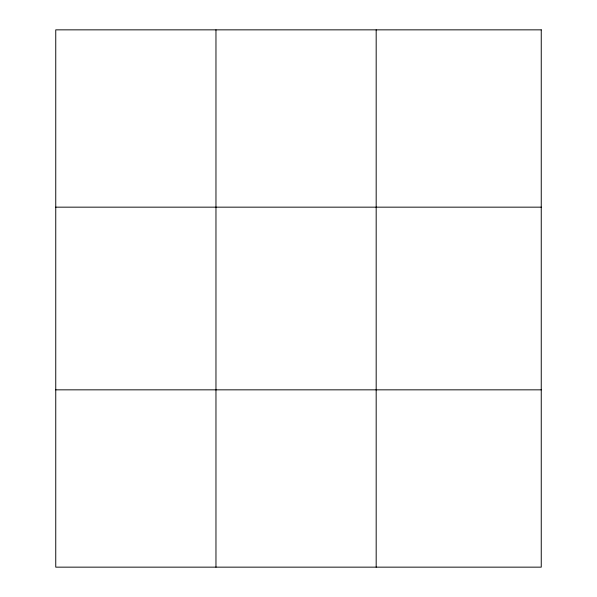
<?xml version="1.0" encoding="UTF-8"?>
<svg xmlns="http://www.w3.org/2000/svg" width="597" height="597" viewBox="0 0 597 597"><rect width="100%" height="100%" fill="white"/><g stroke="black" fill="none" stroke-linecap="round" stroke-linejoin="round"><path stroke-width="0.9" d="M215.965 29.85L215.965 567.15M376.177 29.85L376.177 567.15M55.752 207.159L541.248 207.159M55.752 389.841L541.248 389.841M541.248 29.85L541.248 567.15L55.752 567.15L55.752 29.85L541.248 29.85"/></g></svg>
